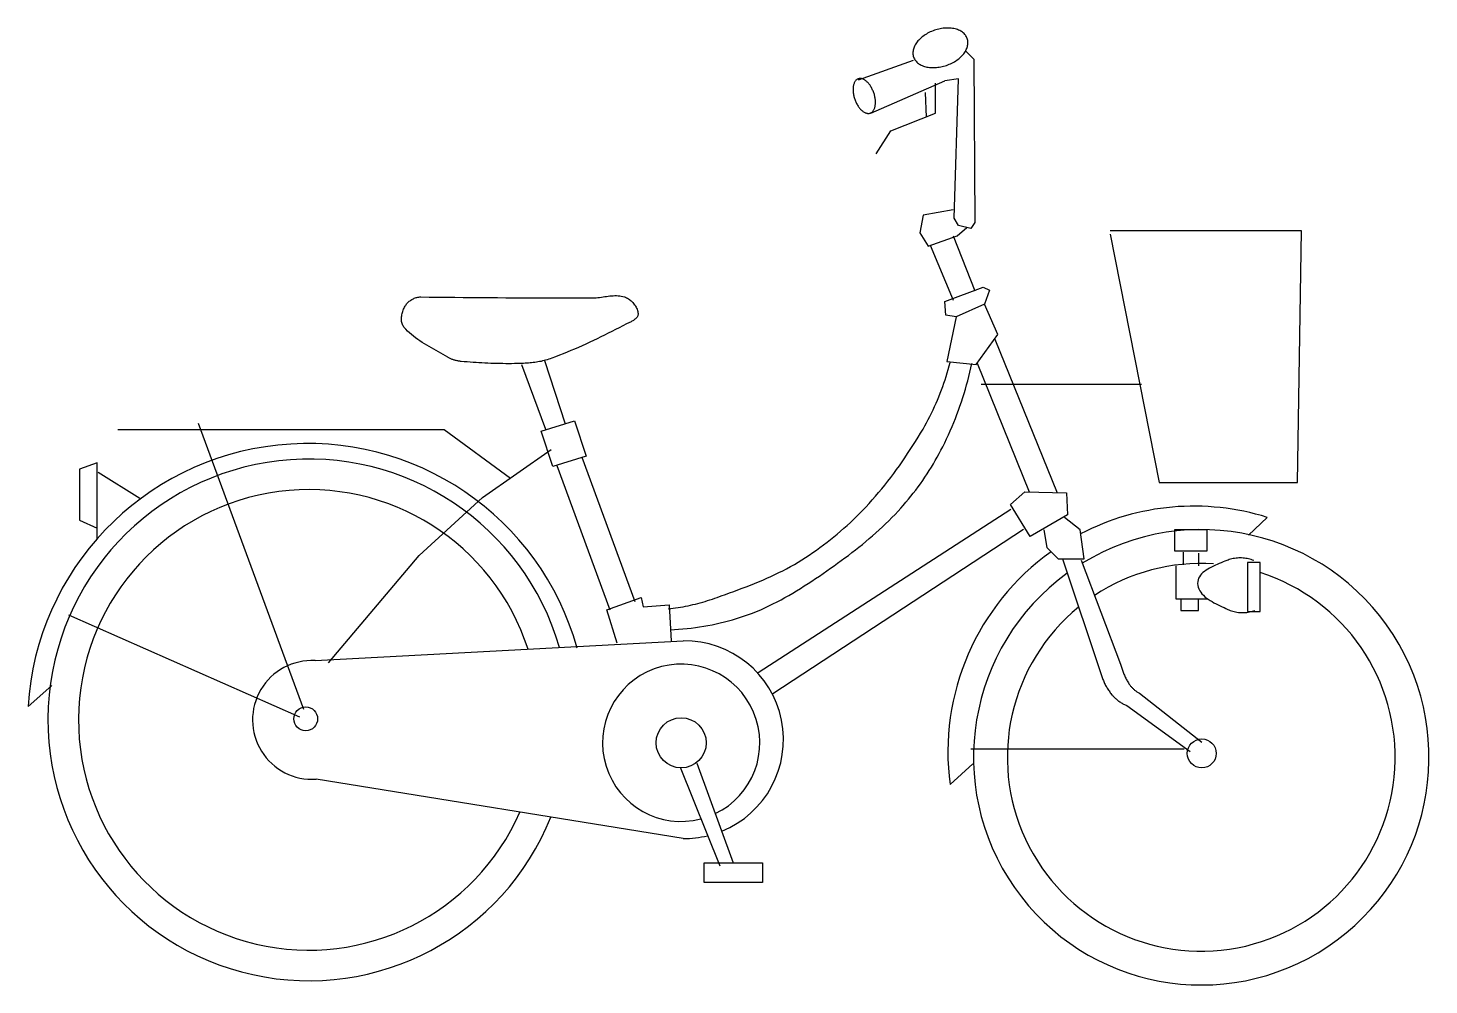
# Model space of a CAD drawing. Header units: millimetres. Extents: x -3212.18 to -3210.17, y 1778.86 to 1780.23.
import ezdxf

# ---------------------------------------------------------------- set-up
doc = ezdxf.new("R2010")
doc.units = ezdxf.units.MM
doc.header["$LTSCALE"] = 10
doc.layers.add('Veículos', color=2, linetype='Continuous')

msp = doc.modelspace()

# ---------------------------------------------------------------- linework, layer by layer
at = {"layer": 'Veículos'}
for p, q in [((-3210.8659, 1780.2257), (-3210.868, 1780.2254)), ((-3210.8639, 1780.2259), (-3210.8659, 1780.2257)), ((-3210.8618, 1780.226), (-3210.8639, 1780.2259)), ((-3210.8598, 1780.2261), (-3210.8618, 1780.226)), ((-3210.8578, 1780.2261), (-3210.8598, 1780.2261)), ((-3210.8559, 1780.226), (-3210.8578, 1780.2261)), ((-3210.854, 1780.2258), (-3210.8559, 1780.226)), ((-3210.8521, 1780.2256), (-3210.854, 1780.2258)), ((-3210.8503, 1780.2252), (-3210.8521, 1780.2256)), ((-3210.9029, 1780.2061), (-3210.9039, 1780.2047)), ((-3210.9017, 1780.2075), (-3210.9029, 1780.2061)), ((-3210.9005, 1780.2089), (-3210.9017, 1780.2075)), ((-3210.8992, 1780.2103), (-3210.9005, 1780.2089)), ((-3210.8978, 1780.2116), (-3210.8992, 1780.2103)), ((-3210.8963, 1780.2129), (-3210.8978, 1780.2116)), ((-3210.8947, 1780.2141), (-3210.8963, 1780.2129)), ((-3210.8931, 1780.2153), (-3210.8947, 1780.2141)), ((-3210.8914, 1780.2164), (-3210.8931, 1780.2153)), ((-3210.8897, 1780.2175), (-3210.8914, 1780.2164)), ((-3210.8879, 1780.2186), (-3210.8897, 1780.2175)), ((-3210.886, 1780.2195), (-3210.8879, 1780.2186)), ((-3210.8841, 1780.2205), (-3210.886, 1780.2195)), ((-3210.8822, 1780.2213), (-3210.8841, 1780.2205)), ((-3210.8802, 1780.2221), (-3210.8822, 1780.2213)), ((-3210.8782, 1780.2228), (-3210.8802, 1780.2221)), ((-3210.8762, 1780.2235), (-3210.8782, 1780.2228)), ((-3210.8741, 1780.2241), (-3210.8762, 1780.2235)), ((-3210.8721, 1780.2246), (-3210.8741, 1780.2241)), ((-3210.87, 1780.225), (-3210.8721, 1780.2246)), ((-3210.868, 1780.2254), (-3210.87, 1780.225)), ((-3210.8485, 1780.2248), (-3210.8503, 1780.2252)), ((-3210.8468, 1780.2243), (-3210.8485, 1780.2248)), ((-3210.8451, 1780.2238), (-3210.8468, 1780.2243)), ((-3210.8435, 1780.2232), (-3210.8451, 1780.2238)), ((-3210.842, 1780.2225), (-3210.8435, 1780.2232)), ((-3210.8406, 1780.2217), (-3210.842, 1780.2225)), ((-3210.8392, 1780.2209), (-3210.8406, 1780.2217)), ((-3210.838, 1780.22), (-3210.8392, 1780.2209)), ((-3210.8368, 1780.2191), (-3210.838, 1780.22)), ((-3210.8357, 1780.2181), (-3210.8368, 1780.2191)), ((-3210.8347, 1780.217), (-3210.8357, 1780.2181)), ((-3210.8338, 1780.2159), (-3210.8347, 1780.217)), ((-3210.833, 1780.2147), (-3210.8338, 1780.2159)), ((-3210.8322, 1780.2135), (-3210.833, 1780.2147)), ((-3210.8316, 1780.2122), (-3210.8322, 1780.2135)), ((-3210.8311, 1780.2109), (-3210.8316, 1780.2122)), ((-3210.8307, 1780.2096), (-3210.8311, 1780.2109)), ((-3210.8304, 1780.2082), (-3210.8307, 1780.2096)), ((-3210.8303, 1780.2069), (-3210.8304, 1780.2082)), ((-3210.8302, 1780.2054), (-3210.8303, 1780.2069)), ((-3210.9088, 1780.1929), (-3210.909, 1780.1915)), ((-3210.909, 1780.1915), (-3210.909, 1780.19)), ((-3210.909, 1780.19), (-3210.9089, 1780.1886)), ((-3210.9089, 1780.1886), (-3210.9087, 1780.1872)), ((-3210.9086, 1780.1944), (-3210.9088, 1780.1929)), ((-3210.9087, 1780.1872), (-3210.9084, 1780.1858)), ((-3210.9082, 1780.1959), (-3210.9086, 1780.1944)), ((-3210.9084, 1780.1858), (-3210.908, 1780.1845)), ((-3210.9078, 1780.1973), (-3210.9082, 1780.1959)), ((-3210.9072, 1780.1988), (-3210.9078, 1780.1973)), ((-3210.9065, 1780.2003), (-3210.9072, 1780.1988)), ((-3210.9058, 1780.2018), (-3210.9065, 1780.2003)), ((-3210.9049, 1780.2032), (-3210.9058, 1780.2018)), ((-3210.9039, 1780.2047), (-3210.9049, 1780.2032)), ((-3210.84, 1780.1852), (-3210.8387, 1780.1865)), ((-3210.8387, 1780.1865), (-3210.8374, 1780.1879)), ((-3210.8374, 1780.1879), (-3210.8363, 1780.1893)), ((-3210.8363, 1780.1893), (-3210.8352, 1780.1907)), ((-3210.8352, 1780.1907), (-3210.8343, 1780.1922)), ((-3210.8343, 1780.1922), (-3210.8334, 1780.1937)), ((-3210.8335, 1780.1935), (-3210.8216, 1780.1816)), ((-3210.8334, 1780.1937), (-3210.8326, 1780.1951)), ((-3210.8326, 1780.1951), (-3210.832, 1780.1966)), ((-3210.832, 1780.1966), (-3210.8314, 1780.1981)), ((-3210.8314, 1780.1981), (-3210.8309, 1780.1996)), ((-3210.8309, 1780.1996), (-3210.8306, 1780.2011)), ((-3210.8306, 1780.2011), (-3210.8303, 1780.2025)), ((-3210.8303, 1780.2025), (-3210.8302, 1780.204)), ((-3210.8302, 1780.204), (-3210.8302, 1780.2054)), ((-3210.9868, 1780.1518), (-3210.9079, 1780.1801)), ((-3210.908, 1780.1845), (-3210.9075, 1780.1832)), ((-3210.9075, 1780.1832), (-3210.9069, 1780.182)), ((-3210.9069, 1780.182), (-3210.9062, 1780.1807)), ((-3210.9062, 1780.1807), (-3210.9054, 1780.1796)), ((-3210.9054, 1780.1796), (-3210.9045, 1780.1785)), ((-3210.9045, 1780.1785), (-3210.9035, 1780.1774)), ((-3210.9035, 1780.1774), (-3210.9024, 1780.1764)), ((-3210.9024, 1780.1764), (-3210.9012, 1780.1754)), ((-3210.9012, 1780.1754), (-3210.8999, 1780.1745)), ((-3210.8999, 1780.1745), (-3210.8986, 1780.1737)), ((-3210.8986, 1780.1737), (-3210.8971, 1780.173)), ((-3210.8971, 1780.173), (-3210.8956, 1780.1723)), ((-3210.8956, 1780.1723), (-3210.894, 1780.1716)), ((-3210.894, 1780.1716), (-3210.8924, 1780.1711)), ((-3210.8924, 1780.1711), (-3210.8907, 1780.1706)), ((-3210.8907, 1780.1706), (-3210.8889, 1780.1702)), ((-3210.8889, 1780.1702), (-3210.8871, 1780.1699)), ((-3210.8871, 1780.1699), (-3210.8852, 1780.1696)), ((-3210.8852, 1780.1696), (-3210.8833, 1780.1695)), ((-3210.8833, 1780.1695), (-3210.8813, 1780.1694)), ((-3210.8813, 1780.1694), (-3210.8794, 1780.1694)), ((-3210.8794, 1780.1694), (-3210.8773, 1780.1694)), ((-3210.8773, 1780.1694), (-3210.8753, 1780.1695)), ((-3210.8753, 1780.1695), (-3210.8733, 1780.1698)), ((-3210.8733, 1780.1698), (-3210.8712, 1780.17)), ((-3210.8712, 1780.17), (-3210.8691, 1780.1704)), ((-3210.8691, 1780.1704), (-3210.8671, 1780.1709)), ((-3210.8671, 1780.1709), (-3210.865, 1780.1714)), ((-3210.865, 1780.1714), (-3210.863, 1780.172)), ((-3210.863, 1780.172), (-3210.861, 1780.1726)), ((-3210.861, 1780.1726), (-3210.859, 1780.1733)), ((-3210.859, 1780.1733), (-3210.857, 1780.1741)), ((-3210.857, 1780.1741), (-3210.855, 1780.175)), ((-3210.855, 1780.175), (-3210.8531, 1780.1759)), ((-3210.8531, 1780.1759), (-3210.8513, 1780.1769)), ((-3210.8513, 1780.1769), (-3210.8495, 1780.1779)), ((-3210.8495, 1780.1779), (-3210.8477, 1780.179)), ((-3210.8477, 1780.179), (-3210.8461, 1780.1802)), ((-3210.8461, 1780.1802), (-3210.8444, 1780.1814)), ((-3210.8444, 1780.1814), (-3210.8429, 1780.1826)), ((-3210.8429, 1780.1826), (-3210.8414, 1780.1839)), ((-3210.8414, 1780.1839), (-3210.84, 1780.1852)), ((-3210.8216, 1780.1816), (-3210.8201, 1779.9478)), ((-3210.9936, 1780.1458), (-3210.9939, 1780.1448)), ((-3210.9933, 1780.1467), (-3210.9936, 1780.1458)), ((-3210.9929, 1780.1476), (-3210.9933, 1780.1467)), ((-3210.9925, 1780.1485), (-3210.9929, 1780.1476)), ((-3210.992, 1780.1492), (-3210.9925, 1780.1485)), ((-3210.9915, 1780.15), (-3210.992, 1780.1492)), ((-3210.991, 1780.1506), (-3210.9915, 1780.15)), ((-3210.9905, 1780.1512), (-3210.991, 1780.1506)), ((-3210.9899, 1780.1518), (-3210.9905, 1780.1512)), ((-3210.9893, 1780.1522), (-3210.9899, 1780.1518)), ((-3210.9886, 1780.1527), (-3210.9893, 1780.1522)), ((-3210.9879, 1780.153), (-3210.9886, 1780.1527)), ((-3210.9872, 1780.1533), (-3210.9879, 1780.153)), ((-3210.9865, 1780.1535), (-3210.9872, 1780.1533)), ((-3210.9858, 1780.1537), (-3210.9865, 1780.1535)), ((-3210.985, 1780.1537), (-3210.9858, 1780.1537)), ((-3210.9842, 1780.1537), (-3210.985, 1780.1537)), ((-3210.9834, 1780.1537), (-3210.9842, 1780.1537)), ((-3210.9826, 1780.1536), (-3210.9834, 1780.1537)), ((-3210.9818, 1780.1534), (-3210.9826, 1780.1536)), ((-3210.981, 1780.1531), (-3210.9818, 1780.1534)), ((-3210.9801, 1780.1528), (-3210.981, 1780.1531)), ((-3210.9793, 1780.1524), (-3210.9801, 1780.1528)), ((-3210.9785, 1780.1519), (-3210.9793, 1780.1524)), ((-3210.9776, 1780.1514), (-3210.9785, 1780.1519)), ((-3210.9768, 1780.1508), (-3210.9776, 1780.1514)), ((-3210.9759, 1780.1502), (-3210.9768, 1780.1508)), ((-3210.9751, 1780.1495), (-3210.9759, 1780.1502)), ((-3210.9743, 1780.1487), (-3210.9751, 1780.1495)), ((-3210.9735, 1780.1479), (-3210.9743, 1780.1487)), ((-3210.9727, 1780.147), (-3210.9735, 1780.1479)), ((-3210.9719, 1780.1461), (-3210.9727, 1780.147)), ((-3210.9712, 1780.1452), (-3210.9719, 1780.1461)), ((-3210.969, 1780.1042), (-3210.8632, 1780.1503)), ((-3210.8766, 1780.1042), (-3210.8766, 1780.1473)), ((-3210.8439, 1780.1533), (-3210.8632, 1780.1503)), ((-3210.8498, 1779.9538), (-3210.8439, 1780.1533)), ((-3210.9946, 1780.1405), (-3210.9947, 1780.1393)), ((-3210.9947, 1780.1393), (-3210.9947, 1780.1381)), ((-3210.9947, 1780.1381), (-3210.9947, 1780.1369)), ((-3210.9947, 1780.1369), (-3210.9946, 1780.1356)), ((-3210.9945, 1780.1416), (-3210.9946, 1780.1405)), ((-3210.9946, 1780.1356), (-3210.9945, 1780.1344)), ((-3210.9943, 1780.1427), (-3210.9945, 1780.1416)), ((-3210.9945, 1780.1344), (-3210.9944, 1780.1331)), ((-3210.9944, 1780.1331), (-3210.9942, 1780.1318)), ((-3210.9941, 1780.1438), (-3210.9943, 1780.1427)), ((-3210.9942, 1780.1318), (-3210.994, 1780.1305)), ((-3210.9939, 1780.1448), (-3210.9941, 1780.1438)), ((-3210.994, 1780.1305), (-3210.9937, 1780.1292)), ((-3210.9937, 1780.1292), (-3210.9934, 1780.1279)), ((-3210.9934, 1780.1279), (-3210.993, 1780.1266)), ((-3210.993, 1780.1266), (-3210.9926, 1780.1253)), ((-3210.9926, 1780.1253), (-3210.9922, 1780.124)), ((-3210.9704, 1780.1442), (-3210.9712, 1780.1452)), ((-3210.9697, 1780.1431), (-3210.9704, 1780.1442)), ((-3210.969, 1780.142), (-3210.9697, 1780.1431)), ((-3210.9684, 1780.1409), (-3210.969, 1780.142)), ((-3210.9677, 1780.1397), (-3210.9684, 1780.1409)), ((-3210.9671, 1780.1385), (-3210.9677, 1780.1397)), ((-3210.9666, 1780.1373), (-3210.9671, 1780.1385)), ((-3210.966, 1780.1361), (-3210.9666, 1780.1373)), ((-3210.9655, 1780.1348), (-3210.966, 1780.1361)), ((-3210.965, 1780.1335), (-3210.9655, 1780.1348)), ((-3210.9646, 1780.1322), (-3210.965, 1780.1335)), ((-3210.9642, 1780.1309), (-3210.9646, 1780.1322)), ((-3210.9639, 1780.1296), (-3210.9642, 1780.1309)), ((-3210.9635, 1780.1283), (-3210.9639, 1780.1296)), ((-3210.9633, 1780.127), (-3210.9635, 1780.1283)), ((-3210.963, 1780.1257), (-3210.9633, 1780.127)), ((-3210.9629, 1780.1244), (-3210.963, 1780.1257)), ((-3210.8915, 1780.1339), (-3210.89, 1780.0982)), ((-3210.9922, 1780.124), (-3210.9917, 1780.1227)), ((-3210.9917, 1780.1227), (-3210.9912, 1780.1214)), ((-3210.9912, 1780.1214), (-3210.9907, 1780.1202)), ((-3210.9907, 1780.1202), (-3210.9901, 1780.119)), ((-3210.9901, 1780.119), (-3210.9895, 1780.1178)), ((-3210.9895, 1780.1178), (-3210.9889, 1780.1166)), ((-3210.9889, 1780.1166), (-3210.9882, 1780.1155)), ((-3210.9882, 1780.1155), (-3210.9875, 1780.1144)), ((-3210.9875, 1780.1144), (-3210.9868, 1780.1134)), ((-3210.9868, 1780.1134), (-3210.9861, 1780.1124)), ((-3210.9861, 1780.1124), (-3210.9853, 1780.1114)), ((-3210.9853, 1780.1114), (-3210.9846, 1780.1105)), ((-3210.9846, 1780.1105), (-3210.9838, 1780.1096)), ((-3210.9838, 1780.1096), (-3210.983, 1780.1088)), ((-3210.983, 1780.1088), (-3210.9821, 1780.108)), ((-3210.9821, 1780.108), (-3210.9813, 1780.1073)), ((-3210.9813, 1780.1073), (-3210.9805, 1780.1067)), ((-3210.9805, 1780.1067), (-3210.9796, 1780.1061)), ((-3210.9796, 1780.1061), (-3210.9788, 1780.1056)), ((-3210.9788, 1780.1056), (-3210.978, 1780.1051)), ((-3210.9686, 1780.1049), (-3210.968, 1780.1053)), ((-3210.968, 1780.1053), (-3210.9674, 1780.1058)), ((-3210.9674, 1780.1058), (-3210.9668, 1780.1063)), ((-3210.9668, 1780.1063), (-3210.9662, 1780.1069)), ((-3210.9662, 1780.1069), (-3210.9657, 1780.1076)), ((-3210.9657, 1780.1076), (-3210.9652, 1780.1083)), ((-3210.9652, 1780.1083), (-3210.9648, 1780.1091)), ((-3210.9648, 1780.1091), (-3210.9644, 1780.1099)), ((-3210.9644, 1780.1099), (-3210.964, 1780.1108)), ((-3210.964, 1780.1108), (-3210.9637, 1780.1117)), ((-3210.9637, 1780.1117), (-3210.9634, 1780.1127)), ((-3210.9634, 1780.1127), (-3210.9631, 1780.1137)), ((-3210.9631, 1780.1137), (-3210.9629, 1780.1148)), ((-3210.9627, 1780.1231), (-3210.9629, 1780.1244)), ((-3210.9629, 1780.1148), (-3210.9628, 1780.1159)), ((-3210.9628, 1780.1159), (-3210.9626, 1780.117)), ((-3210.9626, 1780.1219), (-3210.9627, 1780.1231)), ((-3210.9625, 1780.1206), (-3210.9626, 1780.1219)), ((-3210.9626, 1780.1182), (-3210.9625, 1780.1194)), ((-3210.9626, 1780.117), (-3210.9626, 1780.1182)), ((-3210.9625, 1780.1194), (-3210.9625, 1780.1206)), ((-3210.978, 1780.1051), (-3210.9771, 1780.1047)), ((-3210.9771, 1780.1047), (-3210.9763, 1780.1044)), ((-3210.9763, 1780.1044), (-3210.9755, 1780.1041)), ((-3210.9755, 1780.1041), (-3210.9746, 1780.104)), ((-3210.9746, 1780.104), (-3210.9738, 1780.1038)), ((-3210.9738, 1780.1038), (-3210.973, 1780.1038)), ((-3210.973, 1780.1038), (-3210.9722, 1780.1038)), ((-3210.9722, 1780.1038), (-3210.9715, 1780.1039)), ((-3210.9715, 1780.1039), (-3210.9707, 1780.104)), ((-3210.9707, 1780.104), (-3210.97, 1780.1042)), ((-3210.97, 1780.1042), (-3210.9693, 1780.1045)), ((-3210.9693, 1780.1045), (-3210.9686, 1780.1049)), ((-3210.9407, 1780.0788), (-3210.8766, 1780.1042)), ((-3210.9615, 1780.0461), (-3210.9407, 1780.0788)), ((-3210.8513, 1779.9657), (-3210.8945, 1779.9582)), ((-3210.8945, 1779.9582), (-3210.899, 1779.9329)), ((-3210.8439, 1779.9434), (-3210.8498, 1779.9538)), ((-3210.8201, 1779.9478), (-3210.826, 1779.9389)), ((-3210.899, 1779.9329), (-3210.8871, 1779.9136)), ((-3210.8871, 1779.9136), (-3210.8454, 1779.9285)), ((-3210.8513, 1779.9285), (-3210.8201, 1779.8496)), ((-3210.8454, 1779.9285), (-3210.832, 1779.9404)), ((-3210.826, 1779.9389), (-3210.8439, 1779.9434)), ((-3210.3526, 1779.9355), (-3210.6265, 1779.9355)), ((-3210.6265, 1779.9311), (-3210.5565, 1779.5752)), ((-3210.3585, 1779.5752), (-3210.3526, 1779.9355)), ((-3210.8841, 1779.9151), (-3210.8513, 1779.8362)), ((-3210.8632, 1779.8343), (-3210.8082, 1779.8551)), ((-3210.8082, 1779.8551), (-3210.7992, 1779.8507)), ((-3210.7992, 1779.8507), (-3210.8067, 1779.8306)), ((-3211.638, 1779.8234), (-3211.6374, 1779.8248)), ((-3211.6374, 1779.8248), (-3211.6367, 1779.8262)), ((-3211.6367, 1779.8262), (-3211.636, 1779.8276)), ((-3211.636, 1779.8276), (-3211.6353, 1779.8287)), ((-3211.6353, 1779.8287), (-3211.6346, 1779.8298)), ((-3211.6346, 1779.8298), (-3211.6338, 1779.8309)), ((-3211.6338, 1779.8309), (-3211.6329, 1779.8319)), ((-3211.6329, 1779.8319), (-3211.6319, 1779.8329)), ((-3211.6319, 1779.8329), (-3211.6309, 1779.8339)), ((-3211.6309, 1779.8339), (-3211.6299, 1779.8348)), ((-3211.6299, 1779.8348), (-3211.6288, 1779.8356)), ((-3211.6288, 1779.8356), (-3211.6277, 1779.8364)), ((-3211.6277, 1779.8364), (-3211.6265, 1779.8372)), ((-3211.6265, 1779.8372), (-3211.6253, 1779.8379)), ((-3211.6253, 1779.8379), (-3211.6241, 1779.8385)), ((-3211.6241, 1779.8385), (-3211.6228, 1779.8391)), ((-3211.6228, 1779.8391), (-3211.6215, 1779.8396)), ((-3211.6215, 1779.8396), (-3211.6202, 1779.84)), ((-3211.6202, 1779.84), (-3211.6189, 1779.8404)), ((-3211.6189, 1779.8404), (-3211.6176, 1779.8406)), ((-3211.6176, 1779.8406), (-3211.6163, 1779.8408)), ((-3211.6163, 1779.8408), (-3211.615, 1779.841)), ((-3211.615, 1779.841), (-3211.6136, 1779.841)), ((-3211.6136, 1779.841), (-3211.6014, 1779.8408)), ((-3211.6014, 1779.8408), (-3211.5892, 1779.8407)), ((-3211.5892, 1779.8407), (-3211.577, 1779.8406)), ((-3211.577, 1779.8406), (-3211.5648, 1779.8405)), ((-3211.5648, 1779.8405), (-3211.5526, 1779.8403)), ((-3211.5526, 1779.8403), (-3211.5404, 1779.8402)), ((-3211.5404, 1779.8402), (-3211.5282, 1779.8401)), ((-3211.5282, 1779.8401), (-3211.516, 1779.84)), ((-3211.516, 1779.84), (-3211.5038, 1779.84)), ((-3211.5038, 1779.84), (-3211.4916, 1779.8399)), ((-3211.4916, 1779.8399), (-3211.4794, 1779.8398)), ((-3211.4794, 1779.8398), (-3211.4671, 1779.8397)), ((-3211.4671, 1779.8397), (-3211.4549, 1779.8397)), ((-3211.4549, 1779.8397), (-3211.4427, 1779.8396)), ((-3211.4427, 1779.8396), (-3211.4305, 1779.8396)), ((-3211.4305, 1779.8396), (-3211.4183, 1779.8396)), ((-3211.4183, 1779.8396), (-3211.4061, 1779.8395)), ((-3211.4061, 1779.8395), (-3211.3939, 1779.8395)), ((-3211.3939, 1779.8395), (-3211.3817, 1779.8395)), ((-3211.3817, 1779.8395), (-3211.3695, 1779.8395)), ((-3211.3695, 1779.8395), (-3211.3671, 1779.8395)), ((-3211.3671, 1779.8395), (-3211.3647, 1779.8397)), ((-3211.3647, 1779.8397), (-3211.3623, 1779.8399)), ((-3211.3623, 1779.8399), (-3211.3599, 1779.8401)), ((-3211.3599, 1779.8401), (-3211.3574, 1779.8404)), ((-3211.3574, 1779.8404), (-3211.355, 1779.8408)), ((-3211.355, 1779.8408), (-3211.3526, 1779.8411)), ((-3211.3526, 1779.8411), (-3211.3502, 1779.8415)), ((-3211.3502, 1779.8415), (-3211.3478, 1779.8418)), ((-3211.3478, 1779.8418), (-3211.3453, 1779.8421)), ((-3211.3453, 1779.8421), (-3211.3429, 1779.8424)), ((-3211.3429, 1779.8424), (-3211.3405, 1779.8426)), ((-3211.3405, 1779.8426), (-3211.3381, 1779.8428)), ((-3211.3381, 1779.8428), (-3211.3358, 1779.8429)), ((-3211.3358, 1779.8429), (-3211.3334, 1779.8429)), ((-3211.3334, 1779.8429), (-3211.331, 1779.8428)), ((-3211.331, 1779.8428), (-3211.3287, 1779.8425)), ((-3211.3287, 1779.8425), (-3211.3264, 1779.8422)), ((-3211.3264, 1779.8422), (-3211.3241, 1779.8417)), ((-3211.3241, 1779.8417), (-3211.3218, 1779.841)), ((-3211.3218, 1779.841), (-3211.3204, 1779.8405)), ((-3211.3204, 1779.8405), (-3211.3189, 1779.8398)), ((-3211.3189, 1779.8398), (-3211.3175, 1779.8391)), ((-3211.3175, 1779.8391), (-3211.3162, 1779.8382)), ((-3211.3162, 1779.8382), (-3211.3148, 1779.8373)), ((-3211.3148, 1779.8373), (-3211.3135, 1779.8363)), ((-3211.3135, 1779.8363), (-3211.3123, 1779.8353)), ((-3211.3123, 1779.8353), (-3211.311, 1779.8341)), ((-3211.311, 1779.8341), (-3211.3099, 1779.8329)), ((-3211.3099, 1779.8329), (-3211.3088, 1779.8317)), ((-3211.3088, 1779.8317), (-3211.3078, 1779.8304)), ((-3211.3078, 1779.8304), (-3211.3068, 1779.829)), ((-3211.3068, 1779.829), (-3211.306, 1779.8276)), ((-3211.306, 1779.8276), (-3211.3052, 1779.8262)), ((-3211.3052, 1779.8262), (-3211.3045, 1779.8247)), ((-3211.3045, 1779.8247), (-3211.3039, 1779.8233)), ((-3210.8618, 1779.8149), (-3210.8632, 1779.8343)), ((-3210.8067, 1779.8306), (-3210.8469, 1779.8127)), ((-3210.7873, 1779.7874), (-3210.8067, 1779.8306)), ((-3211.6411, 1779.8091), (-3211.641, 1779.8107)), ((-3211.641, 1779.8075), (-3211.6411, 1779.8091)), ((-3211.641, 1779.8107), (-3211.6409, 1779.8123)), ((-3211.6409, 1779.806), (-3211.641, 1779.8075)), ((-3211.6409, 1779.8123), (-3211.6407, 1779.8139)), ((-3211.6406, 1779.8045), (-3211.6409, 1779.806)), ((-3211.6407, 1779.8139), (-3211.6404, 1779.8155)), ((-3211.6402, 1779.803), (-3211.6406, 1779.8045)), ((-3211.6404, 1779.8155), (-3211.6401, 1779.8172)), ((-3211.6401, 1779.8172), (-3211.6396, 1779.8188)), ((-3211.6396, 1779.8188), (-3211.6391, 1779.8203)), ((-3211.6391, 1779.8203), (-3211.6386, 1779.8219)), ((-3211.6386, 1779.8219), (-3211.638, 1779.8234)), ((-3211.3146, 1779.8044), (-3211.3157, 1779.8039)), ((-3211.3134, 1779.805), (-3211.3146, 1779.8044)), ((-3211.3123, 1779.8056), (-3211.3134, 1779.805)), ((-3211.3112, 1779.8062), (-3211.3123, 1779.8056)), ((-3211.3101, 1779.8069), (-3211.3112, 1779.8062)), ((-3211.309, 1779.8075), (-3211.3101, 1779.8069)), ((-3211.308, 1779.8082), (-3211.309, 1779.8075)), ((-3211.307, 1779.809), (-3211.308, 1779.8082)), ((-3211.3061, 1779.8097), (-3211.307, 1779.809)), ((-3211.3053, 1779.8105), (-3211.3061, 1779.8097)), ((-3211.3045, 1779.8113), (-3211.3053, 1779.8105)), ((-3211.3039, 1779.8122), (-3211.3045, 1779.8113)), ((-3211.3039, 1779.8233), (-3211.3033, 1779.8217)), ((-3211.3033, 1779.8131), (-3211.3039, 1779.8122)), ((-3211.3033, 1779.8217), (-3211.3029, 1779.8202)), ((-3211.3029, 1779.8141), (-3211.3033, 1779.8131)), ((-3211.3029, 1779.8202), (-3211.3026, 1779.8187)), ((-3211.3026, 1779.8151), (-3211.3029, 1779.8141)), ((-3211.3026, 1779.8187), (-3211.3025, 1779.8172)), ((-3211.3025, 1779.8161), (-3211.3026, 1779.8151)), ((-3211.3025, 1779.8172), (-3211.3025, 1779.8161)), ((-3210.8469, 1779.8127), (-3210.8618, 1779.8149)), ((-3210.8469, 1779.8127), (-3210.8603, 1779.7487)), ((-3211.6397, 1779.8016), (-3211.6402, 1779.803)), ((-3211.6391, 1779.8003), (-3211.6397, 1779.8016)), ((-3211.6384, 1779.799), (-3211.6391, 1779.8003)), ((-3211.6375, 1779.7978), (-3211.6384, 1779.799)), ((-3211.635, 1779.795), (-3211.6375, 1779.7978)), ((-3211.6324, 1779.7922), (-3211.635, 1779.795)), ((-3211.6296, 1779.7896), (-3211.6324, 1779.7922)), ((-3211.6268, 1779.7871), (-3211.6296, 1779.7896)), ((-3211.6239, 1779.7847), (-3211.6268, 1779.7871)), ((-3211.6209, 1779.7824), (-3211.6239, 1779.7847)), ((-3211.3504, 1779.7863), (-3211.3557, 1779.7837)), ((-3211.3451, 1779.7889), (-3211.3504, 1779.7863)), ((-3211.3399, 1779.7915), (-3211.3451, 1779.7889)), ((-3211.3346, 1779.7942), (-3211.3399, 1779.7915)), ((-3211.3293, 1779.7969), (-3211.3346, 1779.7942)), ((-3211.3241, 1779.7996), (-3211.3293, 1779.7969)), ((-3211.3188, 1779.8023), (-3211.3241, 1779.7996)), ((-3211.3178, 1779.8028), (-3211.3188, 1779.8023)), ((-3211.3168, 1779.8033), (-3211.3178, 1779.8028)), ((-3211.3157, 1779.8039), (-3211.3168, 1779.8033)), ((-3210.8186, 1779.7442), (-3210.7873, 1779.7874)), ((-3211.6178, 1779.7801), (-3211.6209, 1779.7824)), ((-3211.6147, 1779.778), (-3211.6178, 1779.7801)), ((-3211.6115, 1779.7759), (-3211.6147, 1779.778)), ((-3211.6083, 1779.7738), (-3211.6115, 1779.7759)), ((-3211.605, 1779.7718), (-3211.6083, 1779.7738)), ((-3211.6016, 1779.7699), (-3211.605, 1779.7718)), ((-3211.5983, 1779.7679), (-3211.6016, 1779.7699)), ((-3211.5949, 1779.766), (-3211.5983, 1779.7679)), ((-3211.5916, 1779.7641), (-3211.5949, 1779.766)), ((-3211.3932, 1779.7664), (-3211.3987, 1779.7641)), ((-3211.3878, 1779.7688), (-3211.3932, 1779.7664)), ((-3211.3825, 1779.7712), (-3211.3878, 1779.7688)), ((-3211.3771, 1779.7736), (-3211.3825, 1779.7712)), ((-3211.3717, 1779.7761), (-3211.3771, 1779.7736)), ((-3211.3664, 1779.7786), (-3211.3717, 1779.7761)), ((-3211.361, 1779.7811), (-3211.3664, 1779.7786)), ((-3211.3557, 1779.7837), (-3211.361, 1779.7811)), ((-3210.7918, 1779.7807), (-3210.7024, 1779.5603)), ((-3211.5882, 1779.7623), (-3211.5916, 1779.7641)), ((-3211.5849, 1779.7604), (-3211.5882, 1779.7623)), ((-3211.5815, 1779.7585), (-3211.5849, 1779.7604)), ((-3211.5782, 1779.7566), (-3211.5815, 1779.7585)), ((-3211.5749, 1779.7546), (-3211.5782, 1779.7566)), ((-3211.5741, 1779.7541), (-3211.5749, 1779.7546)), ((-3211.5732, 1779.7536), (-3211.5741, 1779.7541)), ((-3211.5723, 1779.7532), (-3211.5732, 1779.7536)), ((-3211.5713, 1779.7527), (-3211.5723, 1779.7532)), ((-3211.5704, 1779.7523), (-3211.5713, 1779.7527)), ((-3211.5695, 1779.7519), (-3211.5704, 1779.7523)), ((-3211.5685, 1779.7516), (-3211.5695, 1779.7519)), ((-3211.5676, 1779.7512), (-3211.5685, 1779.7516)), ((-3211.5666, 1779.7509), (-3211.5676, 1779.7512)), ((-3211.5656, 1779.7506), (-3211.5666, 1779.7509)), ((-3211.5646, 1779.7503), (-3211.5656, 1779.7506)), ((-3211.5636, 1779.75), (-3211.5646, 1779.7503)), ((-3211.5626, 1779.7498), (-3211.5636, 1779.75)), ((-3211.5616, 1779.7496), (-3211.5626, 1779.7498)), ((-3211.5606, 1779.7494), (-3211.5616, 1779.7496)), ((-3211.5596, 1779.7492), (-3211.5606, 1779.7494)), ((-3211.5586, 1779.749), (-3211.5596, 1779.7492)), ((-3211.5576, 1779.7489), (-3211.5586, 1779.749)), ((-3211.5566, 1779.7488), (-3211.5576, 1779.7489)), ((-3211.5556, 1779.7487), (-3211.5566, 1779.7488)), ((-3211.5513, 1779.7483), (-3211.5556, 1779.7487)), ((-3211.5471, 1779.748), (-3211.5513, 1779.7483)), ((-3211.5429, 1779.7477), (-3211.5471, 1779.748)), ((-3211.5386, 1779.7473), (-3211.5429, 1779.7477)), ((-3211.5344, 1779.7471), (-3211.5386, 1779.7473)), ((-3211.5302, 1779.7468), (-3211.5344, 1779.7471)), ((-3211.5259, 1779.7465), (-3211.5302, 1779.7468)), ((-3211.5217, 1779.7463), (-3211.5259, 1779.7465)), ((-3211.5174, 1779.7461), (-3211.5217, 1779.7463)), ((-3211.5132, 1779.7459), (-3211.5174, 1779.7461)), ((-3211.5089, 1779.7458), (-3211.5132, 1779.7459)), ((-3211.5047, 1779.7456), (-3211.5089, 1779.7458)), ((-3211.5004, 1779.7455), (-3211.5047, 1779.7456)), ((-3211.4962, 1779.7455), (-3211.5004, 1779.7455)), ((-3211.4919, 1779.7454), (-3211.4962, 1779.7455)), ((-3211.4877, 1779.7454), (-3211.4919, 1779.7454)), ((-3211.4834, 1779.7454), (-3211.4877, 1779.7454)), ((-3211.4792, 1779.7455), (-3211.4834, 1779.7454)), ((-3211.475, 1779.7456), (-3211.4792, 1779.7455)), ((-3211.4707, 1779.7457), (-3211.475, 1779.7456)), ((-3211.4684, 1779.7458), (-3211.4707, 1779.7457)), ((-3211.4662, 1779.7459), (-3211.4684, 1779.7458)), ((-3211.4639, 1779.746), (-3211.4662, 1779.7459)), ((-3211.4616, 1779.7462), (-3211.4639, 1779.746)), ((-3211.4594, 1779.7463), (-3211.4616, 1779.7462)), ((-3211.4571, 1779.7465), (-3211.4594, 1779.7463)), ((-3211.4548, 1779.7468), (-3211.4571, 1779.7465)), ((-3211.4525, 1779.747), (-3211.4548, 1779.7468)), ((-3211.4503, 1779.7473), (-3211.4525, 1779.747)), ((-3211.448, 1779.7476), (-3211.4503, 1779.7473)), ((-3211.4458, 1779.748), (-3211.448, 1779.7476)), ((-3211.4435, 1779.7484), (-3211.4458, 1779.748)), ((-3211.4413, 1779.7488), (-3211.4435, 1779.7484)), ((-3211.4391, 1779.7493), (-3211.4413, 1779.7488)), ((-3211.4369, 1779.7498), (-3211.4391, 1779.7493)), ((-3211.4347, 1779.7504), (-3211.4369, 1779.7498)), ((-3211.4365, 1779.7502), (-3211.4067, 1779.6593)), ((-3211.4325, 1779.751), (-3211.4347, 1779.7504)), ((-3211.4303, 1779.7517), (-3211.4325, 1779.751)), ((-3211.4282, 1779.7524), (-3211.4303, 1779.7517)), ((-3211.426, 1779.7531), (-3211.4282, 1779.7524)), ((-3211.4205, 1779.7552), (-3211.426, 1779.7531)), ((-3211.415, 1779.7574), (-3211.4205, 1779.7552)), ((-3211.4096, 1779.7596), (-3211.415, 1779.7574)), ((-3211.4041, 1779.7618), (-3211.4096, 1779.7596)), ((-3211.3987, 1779.7641), (-3211.4041, 1779.7618)), ((-3210.8603, 1779.7487), (-3210.8186, 1779.7442)), ((-3210.8571, 1779.7422), (-3210.8558, 1779.7472)), ((-3210.8259, 1779.7395), (-3210.8245, 1779.7457)), ((-3210.8171, 1779.7464), (-3210.7426, 1779.5618)), ((-3211.4692, 1779.7442), (-3211.435, 1779.6519)), ((-3210.8629, 1779.7224), (-3210.8614, 1779.7273)), ((-3210.8614, 1779.7273), (-3210.8599, 1779.7323)), ((-3210.8599, 1779.7323), (-3210.8584, 1779.7372)), ((-3210.8584, 1779.7372), (-3210.8571, 1779.7422)), ((-3210.8304, 1779.7211), (-3210.8288, 1779.7272)), ((-3210.8288, 1779.7272), (-3210.8273, 1779.7334)), ((-3210.8273, 1779.7334), (-3210.8259, 1779.7395)), ((-3210.8699, 1779.703), (-3210.868, 1779.7078)), ((-3210.868, 1779.7078), (-3210.8663, 1779.7127)), ((-3210.8663, 1779.7127), (-3210.8646, 1779.7175)), ((-3210.8646, 1779.7175), (-3210.8629, 1779.7224)), ((-3210.8357, 1779.7029), (-3210.8338, 1779.7089)), ((-3210.8338, 1779.7089), (-3210.8321, 1779.715)), ((-3210.8321, 1779.715), (-3210.8304, 1779.7211)), ((-3210.8111, 1779.7159), (-3210.5818, 1779.7159)), ((-3210.8779, 1779.6839), (-3210.8758, 1779.6887)), ((-3210.8758, 1779.6887), (-3210.8738, 1779.6934)), ((-3210.8738, 1779.6934), (-3210.8718, 1779.6982)), ((-3210.8718, 1779.6982), (-3210.8699, 1779.703)), ((-3210.8437, 1779.6789), (-3210.8416, 1779.6848)), ((-3210.8416, 1779.6848), (-3210.8396, 1779.6908)), ((-3210.8396, 1779.6908), (-3210.8376, 1779.6968)), ((-3210.8376, 1779.6968), (-3210.8357, 1779.7029)), ((-3210.8895, 1779.6609), (-3210.887, 1779.6654)), ((-3210.887, 1779.6654), (-3210.8847, 1779.67)), ((-3210.8847, 1779.67), (-3210.8823, 1779.6746)), ((-3210.8823, 1779.6746), (-3210.8801, 1779.6793)), ((-3210.8801, 1779.6793), (-3210.8779, 1779.6839)), ((-3210.8506, 1779.6611), (-3210.8482, 1779.667)), ((-3210.8482, 1779.667), (-3210.8459, 1779.6729)), ((-3210.8459, 1779.6729), (-3210.8437, 1779.6789)), ((-3211.5801, 1779.6508), (-3212.0469, 1779.6508)), ((-3211.7811, 1779.2503), (-3211.9315, 1779.6597)), ((-3211.4849, 1779.5808), (-3211.5801, 1779.6508)), ((-3211.4409, 1779.6489), (-3211.3933, 1779.6638)), ((-3211.4246, 1779.5983), (-3211.4409, 1779.6489)), ((-3211.3933, 1779.6638), (-3211.3769, 1779.6132)), ((-3210.9016, 1779.64), (-3210.898, 1779.6459)), ((-3210.898, 1779.6459), (-3210.8945, 1779.6519)), ((-3210.8945, 1779.6519), (-3210.892, 1779.6564)), ((-3210.892, 1779.6564), (-3210.8895, 1779.6609)), ((-3210.8581, 1779.6437), (-3210.8555, 1779.6495)), ((-3210.8555, 1779.6495), (-3210.853, 1779.6553)), ((-3210.853, 1779.6553), (-3210.8506, 1779.6611)), ((-3210.9127, 1779.6224), (-3210.9089, 1779.6282)), ((-3210.9089, 1779.6282), (-3210.9052, 1779.6341)), ((-3210.9052, 1779.6341), (-3210.9016, 1779.64)), ((-3210.8688, 1779.6216), (-3210.8662, 1779.6266)), ((-3210.8662, 1779.6266), (-3210.8634, 1779.6323)), ((-3210.8634, 1779.6323), (-3210.8607, 1779.638)), ((-3210.8607, 1779.638), (-3210.8581, 1779.6437)), ((-3211.5251, 1779.554), (-3211.4268, 1779.6225)), ((-3211.3769, 1779.6132), (-3211.4246, 1779.5983)), ((-3211.3829, 1779.6117), (-3211.3069, 1779.4047)), ((-3210.9283, 1779.5994), (-3210.9243, 1779.6051)), ((-3210.9243, 1779.6051), (-3210.9204, 1779.6108)), ((-3210.9204, 1779.6108), (-3210.9165, 1779.6166)), ((-3210.9165, 1779.6166), (-3210.9127, 1779.6224)), ((-3210.8797, 1779.6019), (-3210.8769, 1779.6068)), ((-3210.8769, 1779.6068), (-3210.8741, 1779.6117)), ((-3210.8741, 1779.6117), (-3210.8714, 1779.6166)), ((-3210.8714, 1779.6166), (-3210.8688, 1779.6216)), ((-3212.0767, 1779.6035), (-3212.102, 1779.5946)), ((-3212.102, 1779.5946), (-3212.102, 1779.5216)), ((-3212.0767, 1779.4948), (-3212.0767, 1779.6035)), ((-3212.0752, 1779.5901), (-3212.0156, 1779.5529)), ((-3211.4186, 1779.5998), (-3211.3427, 1779.3928)), ((-3210.9406, 1779.5826), (-3210.9365, 1779.5881)), ((-3210.9365, 1779.5881), (-3210.9323, 1779.5937)), ((-3210.9323, 1779.5937), (-3210.9283, 1779.5994)), ((-3210.8918, 1779.5828), (-3210.8887, 1779.5876)), ((-3210.8887, 1779.5876), (-3210.8856, 1779.5923)), ((-3210.8856, 1779.5923), (-3210.8826, 1779.5971)), ((-3210.8826, 1779.5971), (-3210.8797, 1779.6019)), ((-3210.958, 1779.5609), (-3210.9536, 1779.5663)), ((-3210.9536, 1779.5663), (-3210.9492, 1779.5717)), ((-3210.9492, 1779.5717), (-3210.9449, 1779.5771)), ((-3210.9449, 1779.5771), (-3210.9406, 1779.5826)), ((-3210.9084, 1779.56), (-3210.9049, 1779.5645)), ((-3210.9049, 1779.5645), (-3210.9016, 1779.569)), ((-3210.9016, 1779.569), (-3210.8982, 1779.5736)), ((-3210.8982, 1779.5736), (-3210.895, 1779.5782)), ((-3210.895, 1779.5782), (-3210.8918, 1779.5828)), ((-3210.5565, 1779.5752), (-3210.3585, 1779.5752)), ((-3211.6159, 1779.4706), (-3211.5251, 1779.554)), ((-3210.9764, 1779.5402), (-3210.9717, 1779.5453)), ((-3210.9717, 1779.5453), (-3210.9671, 1779.5505)), ((-3210.9671, 1779.5505), (-3210.9625, 1779.5557)), ((-3210.9625, 1779.5557), (-3210.958, 1779.5609)), ((-3210.9227, 1779.5426), (-3210.9191, 1779.5469)), ((-3210.9191, 1779.5469), (-3210.9154, 1779.5512)), ((-3210.9154, 1779.5512), (-3210.9119, 1779.5556)), ((-3210.9119, 1779.5556), (-3210.9084, 1779.56)), ((-3210.7694, 1779.544), (-3210.7486, 1779.5618)), ((-3210.7412, 1779.4978), (-3210.7694, 1779.544)), ((-3210.7486, 1779.5618), (-3210.689, 1779.5603)), ((-3210.689, 1779.5603), (-3210.6876, 1779.5291)), ((-3211.1305, 1779.3031), (-3210.7687, 1779.5369)), ((-3210.994, 1779.5224), (-3210.9895, 1779.5268)), ((-3210.9895, 1779.5268), (-3210.9851, 1779.5312)), ((-3210.9851, 1779.5312), (-3210.9807, 1779.5357)), ((-3210.9807, 1779.5357), (-3210.9764, 1779.5402)), ((-3210.9435, 1779.5206), (-3210.939, 1779.5251)), ((-3210.939, 1779.5251), (-3210.9346, 1779.5297)), ((-3210.9346, 1779.5297), (-3210.9302, 1779.5343)), ((-3210.9302, 1779.5343), (-3210.9265, 1779.5384)), ((-3210.9265, 1779.5384), (-3210.9227, 1779.5426)), ((-3210.6876, 1779.5291), (-3210.7412, 1779.4978)), ((-3210.6697, 1779.5075), (-3210.692, 1779.5253)), ((-3210.4017, 1779.5253), (-3210.4285, 1779.5)), ((-3212.102, 1779.5216), (-3212.0767, 1779.5097)), ((-3211.1097, 1779.2733), (-3210.7508, 1779.5086)), ((-3211.0173, 1779.5015), (-3211.0125, 1779.5056)), ((-3211.0125, 1779.5056), (-3211.0078, 1779.5097)), ((-3211.0078, 1779.5097), (-3211.0031, 1779.5139)), ((-3211.0031, 1779.5139), (-3210.9985, 1779.5181)), ((-3210.9985, 1779.5181), (-3210.994, 1779.5224)), ((-3210.962, 1779.5032), (-3210.9572, 1779.5075)), ((-3210.9572, 1779.5075), (-3210.9526, 1779.5118)), ((-3210.9526, 1779.5118), (-3210.948, 1779.5162)), ((-3210.948, 1779.5162), (-3210.9435, 1779.5206)), ((-3210.7218, 1779.5075), (-3210.7173, 1779.4822)), ((-3210.6637, 1779.4658), (-3210.6697, 1779.5075)), ((-3210.5342, 1779.5082), (-3210.488, 1779.5082)), ((-3210.5342, 1779.477), (-3210.5342, 1779.5082)), ((-3210.488, 1779.5082), (-3210.488, 1779.477)), ((-3211.042, 1779.4822), (-3211.0369, 1779.4859)), ((-3211.0369, 1779.4859), (-3211.0319, 1779.4897)), ((-3211.0319, 1779.4897), (-3211.027, 1779.4936)), ((-3211.027, 1779.4936), (-3211.0221, 1779.4975)), ((-3211.0221, 1779.4975), (-3211.0173, 1779.5015)), ((-3210.9863, 1779.4827), (-3210.9813, 1779.4867)), ((-3210.9813, 1779.4867), (-3210.9764, 1779.4908)), ((-3210.9764, 1779.4908), (-3210.9715, 1779.4949)), ((-3210.9715, 1779.4949), (-3210.9667, 1779.499)), ((-3210.9667, 1779.499), (-3210.962, 1779.5032)), ((-3211.7454, 1779.3173), (-3211.6159, 1779.4706)), ((-3211.0732, 1779.4613), (-3211.0679, 1779.4646)), ((-3211.0679, 1779.4646), (-3211.0626, 1779.468)), ((-3211.0626, 1779.468), (-3211.0574, 1779.4714)), ((-3211.0574, 1779.4714), (-3211.0522, 1779.4749)), ((-3211.0522, 1779.4749), (-3211.0471, 1779.4785)), ((-3211.0471, 1779.4785), (-3211.042, 1779.4822)), ((-3211.0167, 1779.4597), (-3211.0115, 1779.4635)), ((-3211.0115, 1779.4635), (-3211.0064, 1779.4672)), ((-3211.0064, 1779.4672), (-3211.0013, 1779.471)), ((-3211.0013, 1779.471), (-3210.9963, 1779.4749)), ((-3210.9963, 1779.4749), (-3210.9912, 1779.4788)), ((-3210.9912, 1779.4788), (-3210.9863, 1779.4827)), ((-3210.7173, 1779.4822), (-3210.701, 1779.4658)), ((-3210.701, 1779.4658), (-3210.6637, 1779.4658)), ((-3210.695, 1779.4658), (-3210.6384, 1779.2975)), ((-3210.6682, 1779.4643), (-3210.6116, 1779.3154)), ((-3210.488, 1779.477), (-3210.5342, 1779.477)), ((-3210.5223, 1779.4755), (-3210.5223, 1779.4576)), ((-3210.5, 1779.474), (-3210.5, 1779.4561)), ((-3210.4598, 1779.4636), (-3210.4623, 1779.4625)), ((-3210.4579, 1779.4642), (-3210.4598, 1779.4636)), ((-3210.4561, 1779.4649), (-3210.4579, 1779.4642)), ((-3210.4542, 1779.4654), (-3210.4561, 1779.4649)), ((-3210.4523, 1779.4659), (-3210.4542, 1779.4654)), ((-3210.4503, 1779.4663), (-3210.4523, 1779.4659)), ((-3210.4484, 1779.4666), (-3210.4503, 1779.4663)), ((-3210.4464, 1779.4669), (-3210.4484, 1779.4666)), ((-3210.4444, 1779.4671), (-3210.4464, 1779.4669)), ((-3210.4424, 1779.4672), (-3210.4444, 1779.4671)), ((-3210.4404, 1779.4672), (-3210.4424, 1779.4672)), ((-3210.4384, 1779.4672), (-3210.4404, 1779.4672)), ((-3210.4364, 1779.4671), (-3210.4384, 1779.4672)), ((-3210.4344, 1779.4669), (-3210.4364, 1779.4671)), ((-3210.4324, 1779.4666), (-3210.4344, 1779.4669)), ((-3210.4305, 1779.4663), (-3210.4324, 1779.4666)), ((-3210.4285, 1779.4659), (-3210.4305, 1779.4663)), ((-3210.4266, 1779.4654), (-3210.4285, 1779.4659)), ((-3210.4247, 1779.4649), (-3210.4266, 1779.4654)), ((-3210.4229, 1779.4642), (-3210.4247, 1779.4649)), ((-3210.421, 1779.4636), (-3210.4229, 1779.4642)), ((-3211.1124, 1779.4407), (-3211.1067, 1779.4434)), ((-3211.1067, 1779.4434), (-3211.101, 1779.4462)), ((-3211.101, 1779.4462), (-3211.0953, 1779.449)), ((-3211.0953, 1779.449), (-3211.0897, 1779.4519)), ((-3211.0897, 1779.4519), (-3211.0841, 1779.455)), ((-3211.0841, 1779.455), (-3211.0786, 1779.4581)), ((-3211.0786, 1779.4581), (-3211.0732, 1779.4613)), ((-3211.0429, 1779.4414), (-3211.0376, 1779.445)), ((-3211.0376, 1779.445), (-3211.0323, 1779.4487)), ((-3211.0323, 1779.4487), (-3211.027, 1779.4524)), ((-3211.027, 1779.4524), (-3211.0218, 1779.456)), ((-3211.0218, 1779.456), (-3211.0167, 1779.4597)), ((-3210.5327, 1779.4561), (-3210.5327, 1779.4085)), ((-3210.4957, 1779.4444), (-3210.4974, 1779.4424)), ((-3210.4938, 1779.4463), (-3210.4957, 1779.4444)), ((-3210.4916, 1779.448), (-3210.4938, 1779.4463)), ((-3210.4893, 1779.4497), (-3210.4916, 1779.448)), ((-3210.4869, 1779.4513), (-3210.4893, 1779.4497)), ((-3210.4843, 1779.4528), (-3210.4869, 1779.4513)), ((-3210.4816, 1779.4542), (-3210.4843, 1779.4528)), ((-3210.4789, 1779.4556), (-3210.4816, 1779.4542)), ((-3210.476, 1779.4569), (-3210.4789, 1779.4556)), ((-3210.4732, 1779.4581), (-3210.476, 1779.4569)), ((-3210.4704, 1779.4593), (-3210.4732, 1779.4581)), ((-3210.4676, 1779.4604), (-3210.4704, 1779.4593)), ((-3210.4649, 1779.4615), (-3210.4676, 1779.4604)), ((-3210.4623, 1779.4625), (-3210.4649, 1779.4615)), ((-3210.4121, 1779.4606), (-3210.43, 1779.4606)), ((-3210.43, 1779.4606), (-3210.43, 1779.3906)), ((-3210.4121, 1779.3906), (-3210.4121, 1779.4606)), ((-3211.1595, 1779.4216), (-3211.1535, 1779.4238)), ((-3211.1535, 1779.4238), (-3211.1476, 1779.4261)), ((-3211.1476, 1779.4261), (-3211.1417, 1779.4284)), ((-3211.1417, 1779.4284), (-3211.1358, 1779.4307)), ((-3211.1358, 1779.4307), (-3211.1299, 1779.4331)), ((-3211.1299, 1779.4331), (-3211.124, 1779.4356)), ((-3211.124, 1779.4356), (-3211.1182, 1779.4381)), ((-3211.1182, 1779.4381), (-3211.1124, 1779.4407)), ((-3211.0755, 1779.4202), (-3211.07, 1779.4236)), ((-3211.07, 1779.4236), (-3211.0645, 1779.4271)), ((-3211.0645, 1779.4271), (-3211.0591, 1779.4306)), ((-3211.0591, 1779.4306), (-3211.0537, 1779.4342)), ((-3211.0537, 1779.4342), (-3211.0483, 1779.4378)), ((-3211.0483, 1779.4378), (-3211.0429, 1779.4414)), ((-3210.5013, 1779.4334), (-3210.5014, 1779.4308)), ((-3210.5014, 1779.4308), (-3210.5012, 1779.428)), ((-3210.5008, 1779.4358), (-3210.5013, 1779.4334)), ((-3210.5012, 1779.428), (-3210.5006, 1779.4254)), ((-3210.5, 1779.4382), (-3210.5008, 1779.4358)), ((-3210.5006, 1779.4254), (-3210.4997, 1779.4228)), ((-3210.4988, 1779.4404), (-3210.5, 1779.4382)), ((-3210.4974, 1779.4424), (-3210.4988, 1779.4404)), ((-3211.3471, 1779.3928), (-3211.298, 1779.4107)), ((-3211.298, 1779.4107), (-3211.295, 1779.3973)), ((-3211.2133, 1779.4031), (-3211.2099, 1779.4041)), ((-3211.2099, 1779.4041), (-3211.2064, 1779.4051)), ((-3211.2064, 1779.4051), (-3211.203, 1779.4061)), ((-3211.203, 1779.4061), (-3211.1995, 1779.4072)), ((-3211.1995, 1779.4072), (-3211.1961, 1779.4083)), ((-3211.1961, 1779.4083), (-3211.1927, 1779.4095)), ((-3211.1927, 1779.4095), (-3211.1893, 1779.4107)), ((-3211.1893, 1779.4107), (-3211.1833, 1779.4128)), ((-3211.1833, 1779.4128), (-3211.1774, 1779.415)), ((-3211.1774, 1779.415), (-3211.1714, 1779.4172)), ((-3211.1714, 1779.4172), (-3211.1654, 1779.4193)), ((-3211.1654, 1779.4193), (-3211.1595, 1779.4216)), ((-3211.1093, 1779.4014), (-3211.1035, 1779.4043)), ((-3211.1035, 1779.4043), (-3211.0978, 1779.4073)), ((-3211.0978, 1779.4073), (-3211.0922, 1779.4104)), ((-3211.0922, 1779.4104), (-3211.0866, 1779.4136)), ((-3211.0866, 1779.4136), (-3211.081, 1779.4169)), ((-3211.081, 1779.4169), (-3211.0755, 1779.4202)), ((-3210.5327, 1779.4085), (-3210.488, 1779.4085)), ((-3210.5253, 1779.4085), (-3210.5253, 1779.3921)), ((-3210.5, 1779.3921), (-3210.5, 1779.4085)), ((-3210.4997, 1779.4228), (-3210.4984, 1779.4204)), ((-3210.4984, 1779.4204), (-3210.4969, 1779.4181)), ((-3210.4969, 1779.4181), (-3210.4952, 1779.4159)), ((-3210.4952, 1779.4159), (-3210.4932, 1779.4138)), ((-3210.4932, 1779.4138), (-3210.491, 1779.4118)), ((-3210.491, 1779.4118), (-3210.4887, 1779.4099)), ((-3210.4887, 1779.4099), (-3210.4861, 1779.4081)), ((-3210.4861, 1779.4081), (-3210.4835, 1779.4064)), ((-3210.4835, 1779.4064), (-3210.4808, 1779.4047)), ((-3210.4808, 1779.4047), (-3210.478, 1779.4031)), ((-3212.1176, 1779.3858), (-3211.7871, 1779.2398)), ((-3211.3322, 1779.3452), (-3211.3471, 1779.3928)), ((-3211.295, 1779.3973), (-3211.2578, 1779.4003)), ((-3211.2593, 1779.3943), (-3211.2557, 1779.3948)), ((-3211.2578, 1779.4003), (-3211.2548, 1779.3482)), ((-3211.2557, 1779.3948), (-3211.2522, 1779.3952)), ((-3211.2522, 1779.3952), (-3211.2486, 1779.3957)), ((-3211.2486, 1779.3957), (-3211.245, 1779.3963)), ((-3211.245, 1779.3963), (-3211.2415, 1779.3969)), ((-3211.2415, 1779.3969), (-3211.2379, 1779.3975)), ((-3211.2379, 1779.3975), (-3211.2344, 1779.3982)), ((-3211.2344, 1779.3982), (-3211.2309, 1779.3989)), ((-3211.2309, 1779.3989), (-3211.2273, 1779.3997)), ((-3211.2273, 1779.3997), (-3211.2238, 1779.4005)), ((-3211.2238, 1779.4005), (-3211.2203, 1779.4013)), ((-3211.2203, 1779.4013), (-3211.2168, 1779.4022)), ((-3211.2168, 1779.4022), (-3211.2133, 1779.4031)), ((-3211.1557, 1779.3823), (-3211.15, 1779.3843)), ((-3211.15, 1779.3843), (-3211.1443, 1779.3863)), ((-3211.1443, 1779.3863), (-3211.1387, 1779.3884)), ((-3211.1387, 1779.3884), (-3211.1327, 1779.3907)), ((-3211.1327, 1779.3907), (-3211.1268, 1779.3932)), ((-3211.1268, 1779.3932), (-3211.1209, 1779.3958)), ((-3211.1209, 1779.3958), (-3211.1151, 1779.3986)), ((-3211.1151, 1779.3986), (-3211.1093, 1779.4014)), ((-3210.5253, 1779.3921), (-3210.5, 1779.3921)), ((-3210.478, 1779.4031), (-3210.4751, 1779.4016)), ((-3210.4751, 1779.4016), (-3210.4722, 1779.4001)), ((-3210.4722, 1779.4001), (-3210.4693, 1779.3987)), ((-3210.4693, 1779.3987), (-3210.4665, 1779.3974)), ((-3210.4665, 1779.3974), (-3210.4636, 1779.3961)), ((-3210.4636, 1779.3961), (-3210.4609, 1779.3948)), ((-3210.4609, 1779.3948), (-3210.4583, 1779.3936)), ((-3210.4583, 1779.3936), (-3210.4565, 1779.3928)), ((-3210.4565, 1779.3928), (-3210.4547, 1779.3921)), ((-3210.4547, 1779.3921), (-3210.4528, 1779.3914)), ((-3210.4528, 1779.3914), (-3210.4509, 1779.3909)), ((-3210.4509, 1779.3909), (-3210.449, 1779.3904)), ((-3210.449, 1779.3904), (-3210.447, 1779.39)), ((-3210.447, 1779.39), (-3210.4451, 1779.3896)), ((-3210.4451, 1779.3896), (-3210.4431, 1779.3893)), ((-3210.4431, 1779.3893), (-3210.4411, 1779.3892)), ((-3210.4411, 1779.3892), (-3210.4391, 1779.389)), ((-3210.4391, 1779.389), (-3210.437, 1779.389)), ((-3210.437, 1779.389), (-3210.435, 1779.389)), ((-3210.435, 1779.389), (-3210.433, 1779.3891)), ((-3210.433, 1779.3891), (-3210.431, 1779.3893)), ((-3210.431, 1779.3893), (-3210.4291, 1779.3896)), ((-3210.43, 1779.3906), (-3210.4121, 1779.3906)), ((-3210.4291, 1779.3896), (-3210.4271, 1779.3899)), ((-3210.4271, 1779.3899), (-3210.4252, 1779.3904)), ((-3210.4252, 1779.3904), (-3210.4233, 1779.3909)), ((-3210.4233, 1779.3909), (-3210.4214, 1779.3914)), ((-3210.4214, 1779.3914), (-3210.4196, 1779.3921)), ((-3211.2563, 1779.3645), (-3211.2503, 1779.3648)), ((-3211.2503, 1779.3648), (-3211.2443, 1779.3652)), ((-3211.2443, 1779.3652), (-3211.2383, 1779.3656)), ((-3211.2383, 1779.3656), (-3211.2323, 1779.3662)), ((-3211.2323, 1779.3662), (-3211.2263, 1779.3668)), ((-3211.2263, 1779.3668), (-3211.2203, 1779.3676)), ((-3211.2203, 1779.3676), (-3211.2144, 1779.3684)), ((-3211.2144, 1779.3684), (-3211.2084, 1779.3694)), ((-3211.2084, 1779.3694), (-3211.2024, 1779.3704)), ((-3211.2024, 1779.3704), (-3211.1965, 1779.3716)), ((-3211.1965, 1779.3716), (-3211.1906, 1779.3728)), ((-3211.1906, 1779.3728), (-3211.1847, 1779.3742)), ((-3211.1847, 1779.3742), (-3211.1789, 1779.3756)), ((-3211.1789, 1779.3756), (-3211.173, 1779.3772)), ((-3211.173, 1779.3772), (-3211.1672, 1779.3788)), ((-3211.1672, 1779.3788), (-3211.1614, 1779.3805)), ((-3211.1614, 1779.3805), (-3211.1557, 1779.3823)), ((-3211.7648, 1779.3202), (-3211.2377, 1779.3485)), ((-3210.6116, 1779.3154), (-3210.6113, 1779.3139)), ((-3210.6113, 1779.3139), (-3210.6109, 1779.3124)), ((-3210.6109, 1779.3124), (-3210.6105, 1779.3109)), ((-3210.6105, 1779.3109), (-3210.61, 1779.3095)), ((-3210.61, 1779.3095), (-3210.6096, 1779.308)), ((-3210.6096, 1779.308), (-3210.6091, 1779.3065)), ((-3210.6091, 1779.3065), (-3210.6086, 1779.3051)), ((-3210.6086, 1779.3051), (-3210.608, 1779.3036)), ((-3210.608, 1779.3036), (-3210.6075, 1779.3022)), ((-3212.1757, 1779.2547), (-3212.1415, 1779.2845)), ((-3210.6384, 1779.2975), (-3210.6379, 1779.2961)), ((-3210.6379, 1779.2961), (-3210.6374, 1779.2946)), ((-3210.6374, 1779.2946), (-3210.6369, 1779.2932)), ((-3210.6369, 1779.2932), (-3210.6363, 1779.2918)), ((-3210.6363, 1779.2918), (-3210.6357, 1779.2903)), ((-3210.6357, 1779.2903), (-3210.6351, 1779.2889)), ((-3210.6351, 1779.2889), (-3210.6345, 1779.2875)), ((-3210.6345, 1779.2875), (-3210.6338, 1779.2861)), ((-3210.6338, 1779.2861), (-3210.6331, 1779.2848)), ((-3210.6331, 1779.2848), (-3210.6323, 1779.2834)), ((-3210.6323, 1779.2834), (-3210.6316, 1779.2821)), ((-3210.6075, 1779.3022), (-3210.6069, 1779.3008)), ((-3210.6069, 1779.3008), (-3210.6063, 1779.2993)), ((-3210.6063, 1779.2993), (-3210.6056, 1779.2979)), ((-3210.6056, 1779.2979), (-3210.605, 1779.2965)), ((-3210.605, 1779.2965), (-3210.6043, 1779.2951)), ((-3210.6043, 1779.2951), (-3210.6036, 1779.2938)), ((-3210.6036, 1779.2938), (-3210.6029, 1779.2924)), ((-3210.6029, 1779.2924), (-3210.6021, 1779.2911)), ((-3210.6021, 1779.2911), (-3210.6013, 1779.2897)), ((-3210.6013, 1779.2897), (-3210.6005, 1779.2884)), ((-3210.6005, 1779.2884), (-3210.5997, 1779.2871)), ((-3210.5997, 1779.2871), (-3210.5992, 1779.2863)), ((-3210.5992, 1779.2863), (-3210.5986, 1779.2855)), ((-3210.5986, 1779.2855), (-3210.598, 1779.2847)), ((-3210.598, 1779.2847), (-3210.5973, 1779.2839)), ((-3210.5973, 1779.2839), (-3210.5967, 1779.2831)), ((-3210.5967, 1779.2831), (-3210.596, 1779.2823)), ((-3210.6316, 1779.2821), (-3210.6308, 1779.2807)), ((-3210.6308, 1779.2807), (-3210.6299, 1779.2794)), ((-3210.6299, 1779.2794), (-3210.6291, 1779.2781)), ((-3210.6291, 1779.2781), (-3210.6282, 1779.2768)), ((-3210.6282, 1779.2768), (-3210.6273, 1779.2756)), ((-3210.6273, 1779.2756), (-3210.6264, 1779.2743)), ((-3210.6264, 1779.2743), (-3210.6255, 1779.2731)), ((-3210.6255, 1779.2731), (-3210.6245, 1779.2719)), ((-3210.6245, 1779.2719), (-3210.6235, 1779.2707)), ((-3210.6235, 1779.2707), (-3210.6227, 1779.2698)), ((-3210.6227, 1779.2698), (-3210.6218, 1779.2688)), ((-3210.6218, 1779.2688), (-3210.6209, 1779.2679)), ((-3210.6209, 1779.2679), (-3210.62, 1779.267)), ((-3210.62, 1779.267), (-3210.619, 1779.2661)), ((-3210.619, 1779.2661), (-3210.6181, 1779.2653)), ((-3210.6181, 1779.2653), (-3210.6171, 1779.2644)), ((-3210.6171, 1779.2644), (-3210.6161, 1779.2636)), ((-3210.6161, 1779.2636), (-3210.6151, 1779.2628)), ((-3210.596, 1779.2823), (-3210.5953, 1779.2816)), ((-3210.5953, 1779.2816), (-3210.5946, 1779.2808)), ((-3210.5946, 1779.2808), (-3210.5939, 1779.2801)), ((-3210.5939, 1779.2801), (-3210.5931, 1779.2794)), ((-3210.5931, 1779.2794), (-3210.5924, 1779.2788)), ((-3210.5924, 1779.2788), (-3210.5916, 1779.2781)), ((-3210.5916, 1779.2781), (-3210.5908, 1779.2775)), ((-3210.5908, 1779.2775), (-3210.59, 1779.2769)), ((-3210.59, 1779.2769), (-3210.5892, 1779.2763)), ((-3210.5892, 1779.2763), (-3210.5883, 1779.2757)), ((-3210.5883, 1779.2757), (-3210.5875, 1779.2752)), ((-3210.5875, 1779.2752), (-3210.5866, 1779.2747)), ((-3210.5866, 1779.2747), (-3210.5857, 1779.2742)), ((-3210.5857, 1779.2742), (-3210.5848, 1779.2737)), ((-3210.5848, 1779.2737), (-3210.4955, 1779.2037)), ((-3210.6151, 1779.2628), (-3210.614, 1779.2621)), ((-3210.614, 1779.2621), (-3210.6129, 1779.2613)), ((-3210.6129, 1779.2613), (-3210.6119, 1779.2606)), ((-3210.6119, 1779.2606), (-3210.6108, 1779.2599)), ((-3210.6108, 1779.2599), (-3210.6096, 1779.2592)), ((-3210.6096, 1779.2592), (-3210.6085, 1779.2586)), ((-3210.6085, 1779.2586), (-3210.6074, 1779.258)), ((-3210.6074, 1779.258), (-3210.6062, 1779.2574)), ((-3210.6062, 1779.2574), (-3210.6051, 1779.2569)), ((-3210.6051, 1779.2569), (-3210.6039, 1779.2563)), ((-3210.6039, 1779.2563), (-3210.6027, 1779.2559)), ((-3210.6027, 1779.2559), (-3210.5119, 1779.1903)), ((-3210.5208, 1779.1933), (-3210.826, 1779.1933)), ((-3211.2422, 1779.1676), (-3211.1856, 1779.0262)), ((-3211.2183, 1779.1736), (-3211.1662, 1779.0307)), ((-3210.8558, 1779.1427), (-3210.823, 1779.1725)), ((-3211.2377, 1779.0656), (-3211.7633, 1779.1505)), ((-3211.2079, 1779.0307), (-3211.1245, 1779.0307)), ((-3211.2079, 1779.0024), (-3211.2079, 1779.0307)), ((-3211.1245, 1779.0307), (-3211.1245, 1779.0024)), ((-3211.1245, 1779.0024), (-3211.2079, 1779.0024))]:
    msp.add_line(p, q, dxfattribs=at)
for centre, radius in [((-3211.7782, 1779.2369), 0.017), ((-3211.2407, 1779.2026), 0.0359), ((-3210.4955, 1779.1874), 0.0207)]:
    msp.add_circle(centre, radius, dxfattribs=at)
for centre, radius, start, end in [((-3211.7756, 1779.2303), 0.4008, 15.5985, 176.5099), ((-3211.7737, 1779.2354), 0.3735, 16.1109, 338.1265), ((-3211.7737, 1779.2354), 0.3297, 17.8798, 336.4053), ((-3210.5068, 1779.1893), 0.3521, 72.6277, 117.4082), ((-3210.4962, 1779.1818), 0.326, 126.0578, 121.4832), ((-3210.5068, 1779.1893), 0.3521, 125.4827, 187.6088), ((-3210.4962, 1779.1818), 0.2776, 129.229, 72.3626), ((-3210.4962, 1779.1818), 0.2776, 86.3679, 123.3713), ((-3211.2358, 1779.2071), 0.1415, 292.0408, 90.7538), ((-3211.7693, 1779.2353), 0.085, 86.9578, 274.0473), ((-3211.2407, 1779.2026), 0.1126, 295.6579, 284.4635), ((-3211.2358, 1779.2071), 0.1415, 269.2461, 283.4567)]:
    msp.add_arc(centre, radius, start, end, dxfattribs=at)

doc.saveas('drawing.dxf')
